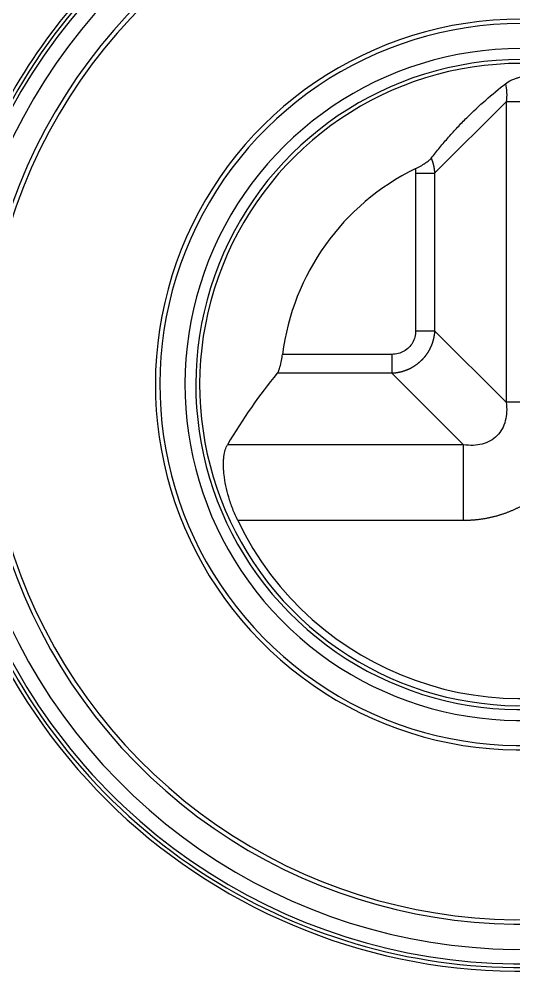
# Model space of a CAD drawing. Header units: millimetres. Extents: x -1286 to 291, y 5350 to 5880.
# Drawn here: x -271.99 to -252.12, y 5693.29 to 5731.76 of the extents above; entities that cross this region are included whole.
import ezdxf

# ---------------------------------------------------------------- set-up
doc = ezdxf.new("R2010")
doc.units = ezdxf.units.MM
doc.layers.add('粗实线层', color=7, linetype='Continuous', lineweight=35)

msp = doc.modelspace()

# ---------------------------------------------------------------- linework, layer by layer
at = {"layer": '粗实线层', "lineweight": 25}
for p, q in [((-255.305, 5725.569), (-252.432, 5728.442)), ((-252.432, 5728.442), (-252.432, 5716.37)), ((-256.065, 5725.569), (-256.065, 5719.243)), ((-255.305, 5725.569), (-255.305, 5719.243)), ((-255.305, 5719.243), (-252.432, 5716.37)), ((-257.015, 5718.293), (-261.413, 5718.293)), ((-257.015, 5717.533), (-261.624, 5717.533)), ((-257.015, 5717.533), (-254.142, 5714.66)), ((-254.142, 5714.66), (-263.625, 5714.66)), ((-254.142, 5711.619), (-263.208, 5711.619))]:
    msp.add_line(p, q, dxfattribs=at)
for centre, radius, start, end in [((-224.702, 5680.9), 102.402, 14.30847, 151.42209), ((-224.702, 5680.9), 101.899, 14.30847, 151.42209), ((-224.702, 5680.9), 101.532, 14.36134, 151.30913), ((-224.702, 5680.9), 101.03, 14.36134, 151.30913), ((-218.672, 5680.9), 86.816, 91.13097, 151.7908), ((-218.672, 5680.9), 85.826, 91.13097, 152.64721), ((-218.672, 5680.9), 84.503, 92.75328, 175.77764), ((-218.672, 5680.9), 83.513, 92.75328, 175.7588), ((-251.837, 5717.08), 23.42, 90, 295), ((-251.837, 5717.08), 23.271, 90, 295), ((-251.837, 5717.08), 22.691, 90, 295), ((-251.837, 5717.08), 21.678, 90, 295), ((-251.837, 5717.08), 21.5, 90, 295), ((-251.837, 5717.08), 23.565, 129.6031, 153.9511), ((-251.837, 5717.08), 14.68, 90, 295), ((-251.837, 5717.08), 14.501, 90, 295), ((-251.837, 5717.08), 13.496, 90, 295), ((-251.837, 5717.08), 13.057, 90, 295), ((-251.837, 5717.08), 12.901, 90, 295), ((-251.837, 5717.08), 9.652, 116.0834, 172.7796), ((-251.837, 5717.08), 23.565, 191.2293, 280.9806), ((-251.837, 5717.08), 12.615, 205.6517, 295)]:
    msp.add_arc(centre, radius, start, end, dxfattribs=at)
msp.add_ellipse((-251.837, 5697.055), major_axis=(0, -25.733), ratio=0.62804, start_param=3.792089, end_param=3.958967, dxfattribs=at)
for points, degree, knots in [([(-252.457, 5729.166), (-252.39, 5729.219), (-252.305, 5729.269), (-252.151, 5729.34), (-252.095, 5729.363), (-252.018, 5729.39), (-252.003, 5729.395), (-251.971, 5729.406), (-251.955, 5729.411), (-251.906, 5729.426), (-251.872, 5729.436), (-251.837, 5729.446)], 3, [0, 0, 0, 0, 0.5, 0.5, 0.75, 0.75, 0.8125, 0.8125, 0.875, 0.875, 1, 1, 1, 1]), ([(-255.438, 5726.173), (-255.324, 5726.321), (-255.21, 5726.465), (-254.978, 5726.747), (-254.861, 5726.885), (-254.623, 5727.155), (-254.503, 5727.287), (-254.26, 5727.546), (-254.137, 5727.673), (-253.763, 5728.045), (-253.508, 5728.283), (-252.989, 5728.739), (-252.724, 5728.957), (-252.457, 5729.166)], 3, [0, 0, 0, 0, 0.125, 0.125, 0.25, 0.25, 0.375, 0.375, 0.5, 0.5, 0.75, 0.75, 1, 1, 1, 1]), ([(-252.457, 5729.166), (-252.43, 5729.054), (-252.414, 5728.936), (-252.406, 5728.693), (-252.414, 5728.568), (-252.432, 5728.442)], 3, [0, 0, 0, 0, 0.5, 0.5, 1, 1, 1, 1]), ([(-249.391, 5728.442), (-249.557, 5728.442), (-249.723, 5728.442), (-250.051, 5728.442), (-250.214, 5728.442), (-250.53, 5728.442), (-250.684, 5728.442), (-250.981, 5728.442), (-251.124, 5728.442), (-251.394, 5728.442), (-251.522, 5728.442), (-251.759, 5728.442), (-251.869, 5728.442), (-252.067, 5728.442), (-252.156, 5728.442), (-252.312, 5728.442), (-252.378, 5728.442), (-252.432, 5728.442)], 3, [0, 0, 0, 0, 0.125, 0.125, 0.25, 0.25, 0.375, 0.375, 0.5, 0.5, 0.625, 0.625, 0.75, 0.75, 0.875, 0.875, 1, 1, 1, 1]), ([(-256.081, 5725.749), (-256.045, 5725.767), (-255.974, 5725.803), (-255.905, 5725.84), (-255.855, 5725.868), (-255.838, 5725.877), (-255.805, 5725.896), (-255.789, 5725.905), (-255.742, 5725.933), (-255.712, 5725.952), (-255.67, 5725.979), (-255.656, 5725.989), (-255.629, 5726.007), (-255.616, 5726.016), (-255.579, 5726.043), (-255.533, 5726.078), (-255.496, 5726.111), (-255.471, 5726.135), (-255.464, 5726.143), (-255.45, 5726.159), (-255.443, 5726.166), (-255.438, 5726.173)], 3, [0, 0, 0, 0, 0.125, 0.25, 0.25, 0.3125, 0.3125, 0.375, 0.375, 0.5, 0.5, 0.5625, 0.5625, 0.625, 0.625, 0.75, 0.875, 0.875, 0.9375, 0.9375, 1, 1, 1, 1]), ([(-255.438, 5726.173), (-255.435, 5726.167), (-255.43, 5726.154), (-255.422, 5726.135), (-255.415, 5726.115), (-255.408, 5726.096), (-255.401, 5726.076), (-255.394, 5726.056), (-255.388, 5726.036), (-255.382, 5726.016), (-255.375, 5725.996), (-255.37, 5725.975), (-255.364, 5725.955), (-255.359, 5725.934), (-255.354, 5725.914), (-255.349, 5725.893), (-255.344, 5725.872), (-255.34, 5725.851), (-255.335, 5725.83), (-255.332, 5725.809), (-255.328, 5725.787), (-255.324, 5725.766), (-255.321, 5725.744), (-255.318, 5725.723), (-255.316, 5725.701), (-255.313, 5725.679), (-255.311, 5725.657), (-255.309, 5725.636), (-255.307, 5725.614), (-255.306, 5725.592), (-255.305, 5725.577), (-255.305, 5725.569)], 3, [0, 0, 0, 0, 0.033257, 0.0666, 0.100028, 0.133541, 0.167141, 0.200827, 0.2346, 0.26846, 0.302407, 0.336441, 0.370562, 0.404772, 0.439069, 0.473455, 0.50793, 0.542493, 0.577145, 0.611887, 0.646718, 0.681638, 0.716649, 0.75175, 0.786941, 0.822223, 0.857596, 0.89306, 0.928615, 0.964262, 1, 1, 1, 1]), ([(-256.065, 5725.569), (-256.026, 5725.569), (-255.986, 5725.569), (-255.906, 5725.569), (-255.866, 5725.569), (-255.786, 5725.569), (-255.747, 5725.569), (-255.67, 5725.569), (-255.633, 5725.569), (-255.563, 5725.569), (-255.531, 5725.569), (-255.47, 5725.569), (-255.442, 5725.569), (-255.393, 5725.569), (-255.371, 5725.569), (-255.333, 5725.569), (-255.318, 5725.569), (-255.305, 5725.569)], 3, [0, 0, 0, 0, 0.125, 0.125, 0.25, 0.25, 0.375, 0.375, 0.5, 0.5, 0.625, 0.625, 0.75, 0.75, 0.875, 0.875, 1, 1, 1, 1]), ([(-255.305, 5719.243), (-255.305, 5719.236), (-255.306, 5719.223), (-255.307, 5719.203), (-255.309, 5719.183), (-255.31, 5719.163), (-255.312, 5719.142), (-255.314, 5719.122), (-255.317, 5719.102), (-255.319, 5719.082), (-255.322, 5719.062), (-255.325, 5719.042), (-255.329, 5719.022), (-255.332, 5719.003), (-255.336, 5718.983), (-255.34, 5718.963), (-255.344, 5718.943), (-255.348, 5718.924), (-255.353, 5718.904), (-255.358, 5718.885), (-255.363, 5718.865), (-255.368, 5718.846), (-255.373, 5718.826), (-255.379, 5718.807), (-255.385, 5718.788), (-255.391, 5718.769), (-255.397, 5718.749), (-255.404, 5718.73), (-255.411, 5718.711), (-255.418, 5718.693), (-255.425, 5718.674), (-255.432, 5718.655), (-255.44, 5718.637), (-255.448, 5718.618), (-255.456, 5718.6), (-255.464, 5718.581), (-255.472, 5718.563), (-255.481, 5718.545), (-255.49, 5718.527), (-255.499, 5718.509), (-255.508, 5718.491), (-255.518, 5718.473), (-255.527, 5718.456), (-255.537, 5718.438), (-255.547, 5718.421), (-255.557, 5718.403), (-255.568, 5718.386), (-255.578, 5718.369), (-255.589, 5718.352), (-255.6, 5718.336), (-255.611, 5718.319), (-255.623, 5718.302), (-255.634, 5718.286), (-255.646, 5718.27), (-255.658, 5718.253), (-255.67, 5718.237), (-255.682, 5718.221), (-255.694, 5718.206), (-255.707, 5718.19), (-255.72, 5718.175), (-255.733, 5718.159), (-255.746, 5718.144), (-255.759, 5718.129), (-255.773, 5718.114), (-255.786, 5718.099), (-255.8, 5718.085), (-255.814, 5718.07), (-255.828, 5718.056), (-255.842, 5718.042), (-255.857, 5718.028), (-255.871, 5718.014), (-255.886, 5718.001), (-255.901, 5717.987), (-255.916, 5717.974), (-255.931, 5717.961), (-255.947, 5717.948), (-255.962, 5717.935), (-255.978, 5717.922), (-255.993, 5717.91), (-256.009, 5717.898), (-256.025, 5717.886), (-256.042, 5717.874), (-256.058, 5717.862), (-256.074, 5717.85), (-256.091, 5717.839), (-256.108, 5717.828), (-256.124, 5717.817), (-256.141, 5717.806), (-256.158, 5717.796), (-256.176, 5717.785), (-256.193, 5717.775), (-256.21, 5717.765), (-256.228, 5717.755), (-256.245, 5717.745), (-256.263, 5717.736), (-256.281, 5717.727), (-256.299, 5717.718), (-256.317, 5717.709), (-256.335, 5717.7), (-256.353, 5717.692), (-256.372, 5717.684), (-256.39, 5717.676), (-256.409, 5717.668), (-256.427, 5717.66), (-256.446, 5717.653), (-256.465, 5717.646), (-256.484, 5717.639), (-256.502, 5717.632), (-256.522, 5717.625), (-256.541, 5717.619), (-256.56, 5717.613), (-256.579, 5717.607), (-256.598, 5717.601), (-256.618, 5717.596), (-256.637, 5717.59), (-256.657, 5717.585), (-256.676, 5717.581), (-256.696, 5717.576), (-256.715, 5717.572), (-256.735, 5717.567), (-256.755, 5717.564), (-256.775, 5717.56), (-256.795, 5717.556), (-256.815, 5717.553), (-256.834, 5717.55), (-256.854, 5717.547), (-256.874, 5717.545), (-256.895, 5717.542), (-256.915, 5717.54), (-256.935, 5717.538), (-256.955, 5717.536), (-256.975, 5717.535), (-256.995, 5717.534), (-257.009, 5717.533), (-257.015, 5717.533)], 3, [0, 0, 0, 0, 0.007654, 0.015305, 0.022952, 0.030595, 0.038235, 0.045872, 0.053505, 0.061135, 0.068762, 0.076386, 0.084006, 0.091624, 0.099238, 0.106849, 0.114458, 0.122064, 0.129667, 0.137267, 0.144864, 0.152459, 0.160052, 0.167641, 0.175229, 0.182814, 0.190396, 0.197977, 0.205555, 0.213131, 0.220704, 0.228276, 0.235846, 0.243413, 0.250979, 0.258543, 0.266105, 0.273666, 0.281225, 0.288782, 0.296338, 0.303892, 0.311444, 0.318996, 0.326546, 0.334094, 0.341642, 0.349188, 0.356733, 0.364277, 0.37182, 0.379362, 0.386904, 0.394444, 0.401984, 0.409523, 0.417061, 0.424599, 0.432136, 0.439672, 0.447209, 0.454744, 0.46228, 0.469815, 0.47735, 0.484885, 0.49242, 0.499955, 0.507489, 0.515024, 0.522559, 0.530094, 0.53763, 0.545166, 0.552702, 0.560238, 0.567775, 0.575313, 0.582851, 0.59039, 0.597929, 0.605469, 0.61301, 0.620552, 0.628095, 0.635639, 0.643184, 0.65073, 0.658277, 0.665825, 0.673375, 0.680926, 0.688478, 0.696032, 0.703587, 0.711144, 0.718702, 0.726262, 0.733824, 0.741387, 0.748953, 0.75652, 0.764089, 0.77166, 0.779234, 0.786809, 0.794386, 0.801966, 0.809548, 0.817133, 0.824719, 0.832308, 0.8399, 0.847494, 0.855091, 0.862691, 0.870293, 0.877898, 0.885506, 0.893116, 0.90073, 0.908347, 0.915966, 0.923589, 0.931215, 0.938844, 0.946477, 0.954113, 0.961752, 0.969394, 0.97704, 0.98469, 0.992343, 1, 1, 1, 1]), ([(-256.065, 5719.243), (-255.982, 5719.243), (-255.899, 5719.243), (-255.741, 5719.243), (-255.666, 5719.243), (-255.531, 5719.243), (-255.471, 5719.243), (-255.371, 5719.243), (-255.332, 5719.243), (-255.305, 5719.243)], 3, [0, 0, 0, 0, 0.25, 0.25, 0.5, 0.5, 0.75, 0.75, 1, 1, 1, 1]), ([(-261.624, 5717.533), (-261.613, 5717.546), (-261.591, 5717.579), (-261.57, 5717.622), (-261.555, 5717.659), (-261.55, 5717.672), (-261.54, 5717.699), (-261.535, 5717.714), (-261.52, 5717.758), (-261.511, 5717.789), (-261.497, 5717.839), (-261.493, 5717.857), (-261.484, 5717.892), (-261.48, 5717.911), (-261.467, 5717.966), (-261.459, 5718.005), (-261.448, 5718.064), (-261.444, 5718.084), (-261.437, 5718.125), (-261.434, 5718.146), (-261.424, 5718.208), (-261.418, 5718.25), (-261.413, 5718.293)], 3, [0, 0, 0, 0, 0.125, 0.25, 0.25, 0.3125, 0.3125, 0.375, 0.375, 0.5, 0.5, 0.5625, 0.5625, 0.625, 0.625, 0.75, 0.75, 0.8125, 0.8125, 0.875, 0.875, 1, 1, 1, 1]), ([(-252.432, 5716.37), (-252.413, 5716.24), (-252.406, 5716.111), (-252.415, 5715.861), (-252.433, 5715.739), (-252.494, 5715.508), (-252.537, 5715.398), (-252.649, 5715.197), (-252.718, 5715.106), (-252.878, 5714.946), (-252.97, 5714.877), (-253.17, 5714.765), (-253.28, 5714.721), (-253.511, 5714.661), (-253.633, 5714.643), (-253.883, 5714.633), (-254.012, 5714.641), (-254.142, 5714.66)], 3, [0, 0, 0, 0, 0.125, 0.125, 0.25, 0.25, 0.375, 0.375, 0.5, 0.5, 0.625, 0.625, 0.75, 0.75, 0.875, 0.875, 1, 1, 1, 1]), ([(-249.391, 5716.37), (-249.391, 5715.873), (-249.486, 5715.396), (-249.578, 5714.931), (-249.757, 5714.497), (-249.934, 5714.071), (-250.189, 5713.689), (-250.441, 5713.311), (-251.084, 5712.668), (-251.463, 5712.416), (-251.844, 5712.161), (-252.271, 5711.985), (-252.704, 5711.806), (-253.17, 5711.713), (-253.646, 5711.619), (-254.142, 5711.619)], 2, [0, 0, 0, 0.125, 0.125, 0.25, 0.25, 0.375, 0.375, 0.5, 0.625, 0.625, 0.75, 0.75, 0.875, 0.875, 1, 1, 1]), ([(-263.208, 5711.619), (-263.283, 5711.774), (-263.35, 5711.929), (-263.472, 5712.242), (-263.526, 5712.399), (-263.62, 5712.715), (-263.658, 5712.869), (-263.72, 5713.168), (-263.743, 5713.314), (-263.762, 5713.489), (-263.766, 5713.524), (-263.771, 5713.592), (-263.778, 5713.692), (-263.783, 5713.85), (-263.78, 5713.968), (-263.776, 5714.052), (-263.774, 5714.08), (-263.769, 5714.134), (-263.766, 5714.161), (-263.75, 5714.289), (-263.732, 5714.38), (-263.697, 5714.498), (-263.684, 5714.535), (-263.663, 5714.585), (-263.656, 5714.601), (-263.64, 5714.632), (-263.633, 5714.646), (-263.625, 5714.66)], 3, [0, 0, 0, 0, 0.125, 0.125, 0.25, 0.25, 0.375, 0.375, 0.5, 0.5, 0.53125, 0.53125, 0.5625, 0.625, 0.6875, 0.6875, 0.71875, 0.71875, 0.75, 0.75, 0.875, 0.875, 0.9375, 0.9375, 0.96875, 0.96875, 1, 1, 1, 1]), ([(-254.142, 5711.619), (-254.142, 5711.785), (-254.142, 5711.951), (-254.142, 5712.279), (-254.142, 5712.441), (-254.142, 5712.758), (-254.142, 5712.912), (-254.142, 5713.209), (-254.142, 5713.351), (-254.142, 5713.622), (-254.142, 5713.749), (-254.142, 5713.987), (-254.142, 5714.096), (-254.142, 5714.295), (-254.142, 5714.384), (-254.142, 5714.539), (-254.142, 5714.606), (-254.142, 5714.66)], 3, [0, 0, 0, 0, 0.125, 0.125, 0.25, 0.25, 0.375, 0.375, 0.5, 0.5, 0.625, 0.625, 0.75, 0.75, 0.875, 0.875, 1, 1, 1, 1])]:
    msp.add_open_spline(points, degree=degree, knots=knots, dxfattribs=at)
for points in [[(-256.081, 5725.749), (-256.076, 5725.72), (-256.068, 5725.661), (-256.065, 5725.6), (-256.065, 5725.569)], [(-256.065, 5719.243), (-256.065, 5719.155), (-256.087, 5718.986), (-256.181, 5718.753), (-256.33, 5718.558), (-256.526, 5718.409), (-256.759, 5718.315), (-256.927, 5718.293), (-257.015, 5718.293)]]:
    msp.add_open_spline(points, degree=3, dxfattribs=at)
for points, weights in [([(-257.015, 5718.293), (-257.015, 5717.938), (-257.015, 5717.648), (-257.015, 5717.533)], [1.10245159129, 0.965843340653, 0.965849469846, 1.10246997887]), ([(-249.391, 5716.37), (-250.812, 5716.37), (-251.969, 5716.37), (-252.432, 5716.37)], [1.10246777921, 0.965845437987, 0.965844073611, 1.10246368608])]:
    msp.add_rational_spline(points, weights, degree=3, dxfattribs=at)

doc.saveas('drawing.dxf')
